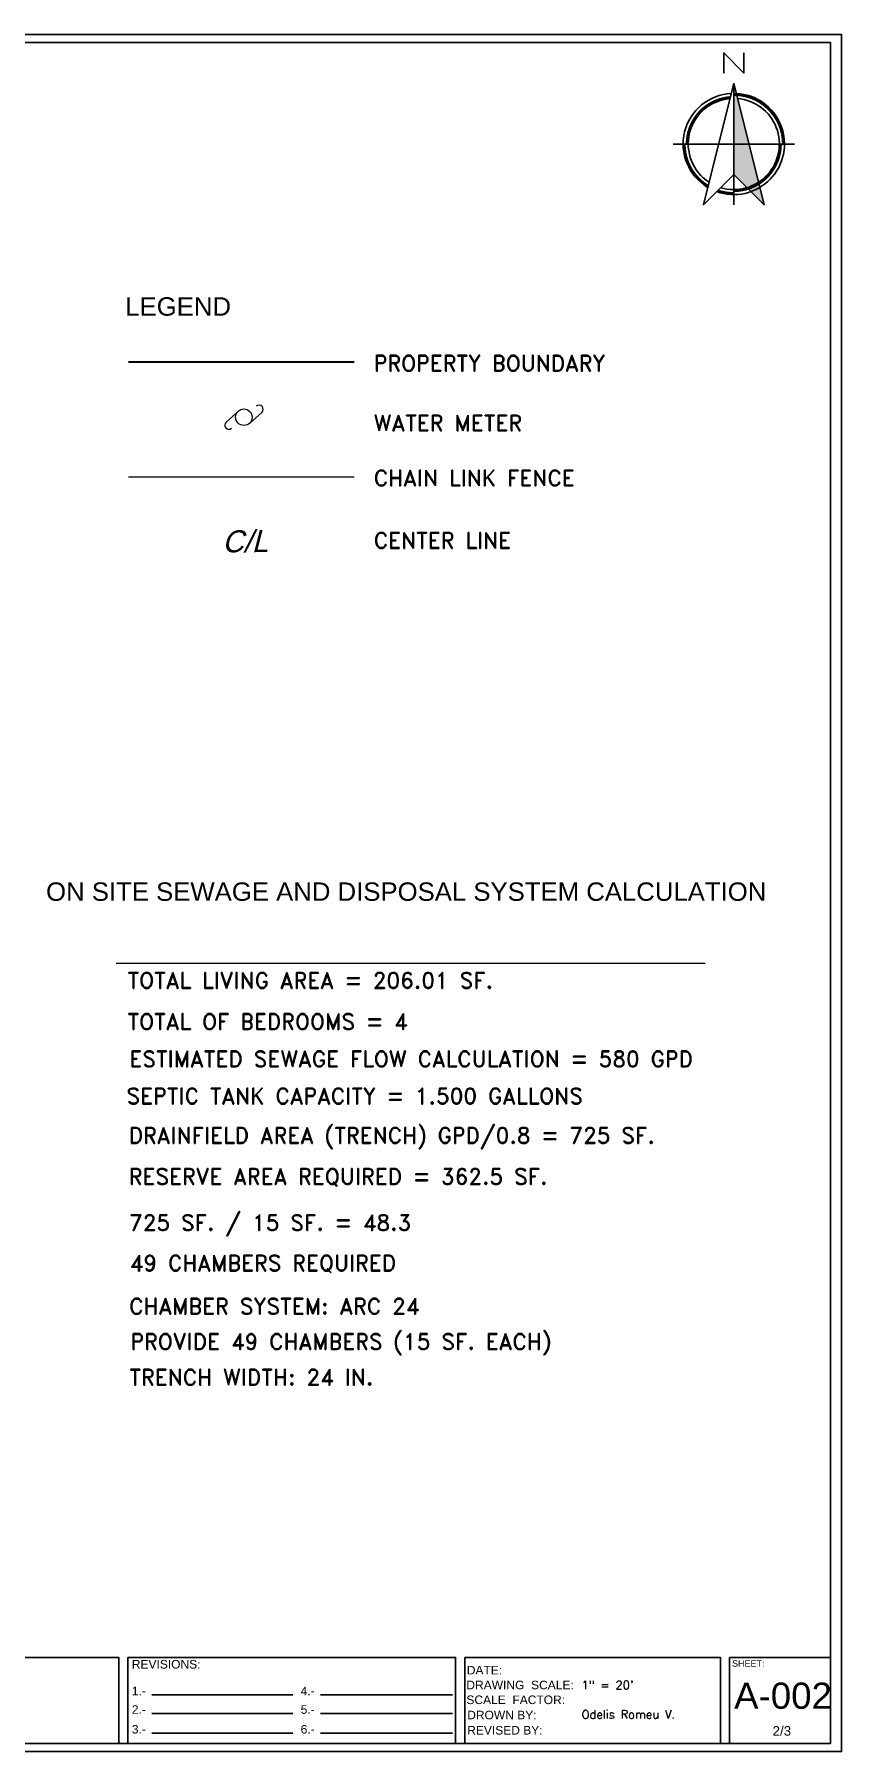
# Model space of a CAD drawing. Header units: inches. Extents: x 437 to 8681, y 26 to 3302.
# Drawn here: x 2454 to 3993, y 26 to 3302 of the extents above; entities that cross this region are included whole.
import ezdxf
from ezdxf.enums import TextEntityAlignment as Align

# ---------------------------------------------------------------- set-up
doc = ezdxf.new("R2010")
doc.units = ezdxf.units.IN
doc.header["$MEASUREMENT"] = 0
for name, color, linetype, lineweight in [('9TEXTLIGHT', 7, 'Continuous', 5), ('BOUNDARY', 150, 'Continuous', 53), ('FENCE', 1, 'FENCE_LINE', 9), ('PLANTA BLANCA', 7, 'Continuous', 0)]:
    doc.layers.add(name, color=color, linetype=linetype, lineweight=lineweight)
doc.layers.add('PDF2_Geometry', color=7, linetype='Continuous')
doc.layers.add('TEXT', color=7, linetype='Continuous')
doc.styles.add('20- 1.80', font='stylu.ttf', dxfattribs={"oblique": 15, "height": 1.8})
doc.styles.add('ROMAND-0.1', font='romand.shx', dxfattribs={"height": 6.4})
doc.styles.add('ROMANS-0.1', font='romans.shx', dxfattribs={"height": 6.4})
doc.styles.get("Standard").update_dxf_attribs({"font": 'arial.ttf'})
doc.styles.add('SWIS 72', font='swissk.ttf')
doc.linetypes.add('FENCE_LINE', pattern='A,0.5,-0.1,["X",Standard,S=0.1,R=0,X=-0.1,Y=-0.05],-0.001', length=0.601)

# ---------------------------------------------------------------- blocks, each defined once
blk = doc.blocks.new('NORTE')
for p, q in [((0, 1.2), (0, -1.2)), ((-1.2, 0), (1.2, 0))]:
    blk.add_line(p, q)
blk.add_lwpolyline([(-0.2, 1.4), (-0.2, 1.8), (0.2, 1.4), (0.2, 1.8)])
blk.add_lwpolyline([(0, 1.2), (0.6, -1.2), (0, -0.6), (-0.6, -1.2)], close=True)
at = {"const_width": 0.05}
for points in [[(-0.069, 0.922, 0.392385), (-0.925, 0, 1)], [(0.975, 0, 0.414214), (0, 0.975, 1)], [(-0.508, -0.832, -0.261393), (-0.975, 0, -1)], [(0.925, 0, -0.414214), (0, -0.925, -1)], [(0, -0.975, -0.083997), (-0.321, -0.921, -1)]]:
    blk.add_lwpolyline(points, format="xyb", dxfattribs=at)
for radius, start, end in [(1, 92.8842, 239.0434), (0.9, 94.8313, 237.0962), (1, 250.1041, 87.1158), (0.9, 253.1255, 85.1687)]:
    blk.add_arc((0, 0), radius, start, end)
blk.add_solid([(0, 1.2), (0.6, -1.2), (0, -0.6)])
blk = doc.blocks.new('u_pole')
for p, q in [((0, 0.0375), (-0.075, 0.0375)), ((0, -0.0375), (0.075, -0.0375))]:
    blk.add_line(p, q)
blk.add_circle((0, 0), 0.0375)
for centre, start, end in [((-0.075, 0.01875), 90, 270), ((0.075, -0.01875), 270, 90)]:
    blk.add_arc(centre, 0.01875, start, end)

msp = doc.modelspace()

# ---------------------------------------------------------------- linework, layer by layer
for points in [[(436.7063, 3302.11012), (3992.8861, 3302.11012), (3992.8861, 26.02199), (436.7063, 26.02199)], [(3971.58533, 41.48839), (3971.58533, 3286.64372), (458.00708, 3286.64372), (458.00708, 41.48839)]]:
    msp.add_lwpolyline(points, close=True)
at = {"layer": 'BOUNDARY', "const_width": 3.49657}
msp.add_lwpolyline([(2632.92468, 2677.01268), (3063.45843, 2677.01268)], dxfattribs=at)
at = {"layer": 'FENCE', "color": 0, "ltscale": 5}
msp.add_lwpolyline([(2632.92468, 2458.1009), (3063.45843, 2458.1009)], dxfattribs=at)
at = {"layer": 'PDF2_Geometry', "lineweight": 18}
msp.add_lwpolyline([(2609.5, 1529.89672), (3732.79896, 1529.89672)], dxfattribs=at)
at = {"layer": 'TEXT'}
for points in [[(2361.36581, 205.76753), (2361.36581, 41.48839), (2614.45933, 41.48839), (2614.45933, 205.76753)], [(3274.10046, 205.76753), (3274.10046, 41.48839), (3761.60883, 41.48839), (3761.60883, 205.76753)], [(3778.96226, 205.76753), (3778.96226, 41.48839), (3971.58533, 41.48839), (3971.58533, 205.76753)]]:
    msp.add_lwpolyline(points, close=True, dxfattribs=at)
for points in [[(2946.59588, 41.48839), (3256.74703, 41.48839), (3256.74703, 205.76753), (2631.81276, 205.76753), (2631.81276, 41.48839), (2946.59588, 41.48839)], [(2677.27475, 134.43469), (2946.59588, 134.43469)], [(2999.2038, 134.43469), (3251.07914, 134.43469)], [(2677.27475, 99.10102), (2946.59588, 99.10102)], [(2999.2038, 99.10102), (3251.07914, 99.10102)], [(2677.27475, 61.41176), (2946.59588, 61.41176)], [(2999.2038, 61.41176), (3251.07914, 61.41176)]]:
    msp.add_lwpolyline(points, dxfattribs=at)

# ---------------------------------------------------------------- block references
at = {"linetype": 'ByBlock', "xscale": 96.58258049570107, "yscale": 96.58258049570107, "zscale": 96.58258049570107}
msp.add_blockref('NORTE', (3787.27192, 3092.91567), dxfattribs=at)
at = {"layer": 'PLANTA BLANCA', "xscale": 419.5887150633877, "yscale": 419.5887150633877, "zscale": 419.5887150633877, "rotation": 41.93000001225253}
msp.add_blockref('u_pole', (2853.13189, 2571.66561), dxfattribs=at)

# ---------------------------------------------------------------- texts
at = {"layer": '9TEXTLIGHT', "insert": (2855.36513, 2334.77794), "char_height": 41.958872, "attachment_point": 5, "rotation": 0.51172397, "style": '20- 1.80'}
msp.add_mtext('C/L', dxfattribs=at)
at = {"layer": 'TEXT', "style": 'ROMAND-0.1'}
for s, p in [('PROPERTY BOUNDARY', (3100.93775, 2674.65844)), ('WATER METER', (3100.93775, 2560.71726)), ('CHAIN LINK FENCE', (3100.93775, 2455.74667)), ('CENTER LINE', (3100.93775, 2336.73152))]:
    msp.add_text(s, height=30.3965611, dxfattribs=at).set_placement(p, align=Align.MIDDLE_LEFT)
at = {"layer": 'TEXT', "style": 'ROMANS-0.1'}
for s, height, p in [('1" = 20\'', 16.071298, (3496.96317, 144.91163)), ('Odelis Romeu V.', 16.0712981, (3496.96317, 89.16294))]:
    msp.add_text(s, height=height, dxfattribs=at).set_placement(p)
at = {"layer": 'TEXT', "insert": (2828.56332, 2800.51346), "char_height": 35.1077476, "attachment_point": 3, "style": 'SWIS 72'}
msp.add_mtext_dynamic_manual_height_columns('\\pxqr;LEGEND', width=1391.0595395, gutter_width=348.67436, heights=[0], dxfattribs=at)
at = {"layer": 'TEXT'}
for s, insert, char_height, width, attachment_point, style in [('\\pxqc;ON SITE SEWAGE AND DISPOSAL SYSTEM CALCULATION', (3858.10726, 1684.2405), 35.1077476, 1391.0595395, 3, 'SWIS 72'), ('TOTAL LIVING AREA = 206.01 SF.', (2631.36285, 1482.11145), 30.3965611, 836.5766635, 7, 'ROMAND-0.1')]:
    msp.add_mtext(s, dxfattribs=dict(at, insert=insert, char_height=char_height, width=width, attachment_point=attachment_point, style=style))
at = {"layer": 'TEXT', "char_height": 30.3965611, "attachment_point": 7, "style": 'ROMAND-0.1'}
for s, insert in [('TOTAL OF BEDROOMS = 4', (2631.36285, 1403.5)), ('ESTIMATED SEWAGE FLOW CALCULATION = 580 GPD', (2634.6707, 1332.38855)), ('SEPTIC TANK CAPACITY = 1.500 GALLONS', (2629.4115, 1261.53982)), ('DRAINFIELD AREA (TRENCH) GPD/0.8 = 725 SF.', (2633.6707, 1176.23729)), ('RESERVE AREA REQUIRED = 362.5 SF.', (2633.6707, 1105.08481)), ('725 SF. / 15 SF. = 48.3', (2634.29133, 1009.8856)), ('49 CHAMBERS REQUIRED', (2635.5, 940.03242)), ('CHAMBER SYSTEM: ARC 24', (2634.29133, 860.53717)), ('PROVIDE 49 CHAMBERS (15 SF. EACH)', (2636.99193, 783.03086)), ('TRENCH WIDTH: 24 IN.', (2635.01653, 725.07254))]:
    msp.add_mtext(s, dxfattribs=dict(at, insert=insert))
at = {"layer": 'TEXT', "attachment_point": 1}
for s, insert, char_height in [('REVISIONS:', (2639.39191, 200.97198), 16.382252), ('SHEET:', (3783.99174, 200.44088), 12.261492), ('DATE:', (3278.15413, 189.66645), 16.382252), ('1.-', (2639.39191, 149.93444), 16.382252), ('4.-', (2961.32096, 149.93444), 16.382252), ('SCALE  FACTOR:', (3277.36894, 133.13256), 16.3822521), ('DRAWING  SCALE:', (3277.36894, 161.3995), 16.3822521), ('A-002', (3787.81927, 157.82205), 50.069679), ('2.-', (2639.39191, 114.60077), 16.382252), ('5.-', (2961.32096, 114.60077), 16.382252), ('DROWN BY:', (3278.93932, 104.08043), 16.382252), ('3.-', (2639.39191, 76.91151), 16.382252), ('6.-', (2961.32096, 76.91151), 16.382252), ('REVISED BY:', (3278.93932, 75.0283), 16.3822521), ('2/3', (3861.25534, 74.68703), 18.163963)]:
    msp.add_mtext(s, dxfattribs=dict(at, insert=insert, char_height=char_height))

doc.saveas('drawing.dxf')
